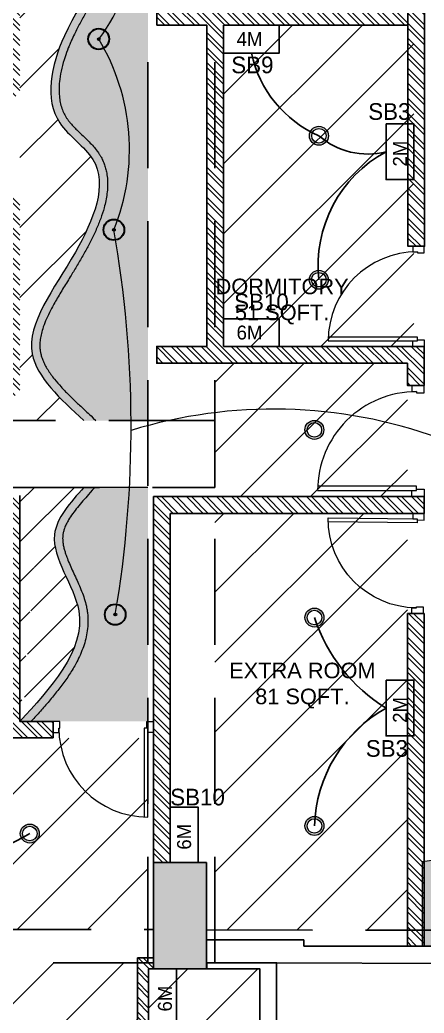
# Model space of a CAD drawing. Header units: millimetres. Extents: x 1464389 to 1998638, y -29162 to 256806.
# Drawn here: x 1712457 to 1716086, y 172646 to 181575 of the extents above; entities that cross this region are included whole.
import ezdxf

# ---------------------------------------------------------------- set-up
doc = ezdxf.new("R2010")
doc.units = ezdxf.units.MM
doc.header["$LTSCALE"] = 15
doc.linetypes.add('HIDDEN', pattern=[9.524999999999999, 6.35, -3.175])
doc.layers.get('0').update_dxf_attribs({"lineweight": 5})
for name, color, linetype in [('0_1.5sqmm wire', 4, 'Continuous'), ('COLUMN', 14, 'Continuous'), ('GFC Walls', 14, 'Continuous'), ('Layer 1', 7, 'Continuous'), ('NEW WALL', 5, 'Continuous'), ('S-beamline-7', 8, 'HIDDEN'), ('S-col-3', 3, 'Continuous'), ('S-rcshd-252', 252, 'Continuous'), ('Text', 250, 'Continuous')]:
    doc.layers.add(name, color=color, linetype=linetype)
for name, color, linetype, lineweight in [('DOOR', 124, 'Continuous', 9), ('Hatch', 252, 'Continuous', 15), ('ledge wall line', 252, 'Continuous', 13), ('signage', 52, 'Continuous', 30), ('SKIRTING', 52, 'Continuous', 30)]:
    doc.layers.add(name, color=color, linetype=linetype, lineweight=lineweight)
doc.styles.add('ARIAL', font='arial.ttf')
pattern_1 = [(45, (522859.6735048438, 140481.6800115105), (-314.3089642374204, 314.3089642374204), [])]

# ---------------------------------------------------------------- blocks, each defined once
blk = doc.blocks.new('C')
at = {"layer": 'S-rcshd-252'}
h = blk.add_hatch(color=1, dxfattribs=at)
h.dxf.hatch_style = 1
h.paths.add_polyline_path([(2188410.77465941, 910773.8732264581), (2187960.77465941, 910773.8732264581), (2187960.77465941, 909873.8732264525), (2188260.77465941, 909873.8732264525), (2188410.77465941, 909873.8732264525)])
h.paths.add_polyline_path([(2188410.77465941, 899640.5591163588), (2188260.77465941, 899640.5591163588), (2187960.77465941, 899640.5591163588), (2187960.77465941, 898740.5591163534), (2188410.77465941, 898740.5591163534)])
h.paths.add_polyline_path([(2188710.77465941, 896750.1966677766), (2187960.77465941, 896750.1966677766), (2187960.77465941, 896550.2919317962), (2188710.77465941, 896550.2919317962)])
h.paths.add_polyline_path([(2193256.099781482, 899640.6676978144), (2192781.099781482, 899640.6676978144), (2192781.099781482, 898685.6676978144), (2193256.099781482, 898685.6676978144)])
h.paths.add_polyline_path([(2193196.099781482, 896750.2919317962), (2193134.945695141, 896750.2919317962), (2193134.945695141, 896550.2919317962), (2193196.099781482, 896550.2919317962)])
h.paths.add_polyline_path([(2193346.099781482, 896613.8773931669), (2193196.099781482, 896613.8773931669), (2193196.099781482, 896550.2919317962), (2193346.099781482, 896550.2919317962)])
h.paths.add_polyline_path([(2193736.099781482, 896750.2919317962), (2193196.099781482, 896750.2919317962), (2193196.099781482, 896613.8773931669), (2193736.099781482, 896613.8773931669)])
h.paths.add_polyline_path([(2193886.099781482, 896613.8773931669), (2193736.099781482, 896613.8773931669), (2193346.099781482, 896613.8773931669), (2193346.099781482, 896550.2919317962), (2193886.099781482, 896550.2919317962)])
h.paths.add_polyline_path([(2193886.099781482, 896750.2919317962), (2193736.099781482, 896750.2919317962), (2193736.099781482, 896613.8773931669), (2193886.099781482, 896613.8773931669)])
h.paths.add_polyline_path([(2198475.099781482, 899035.6676978144), (2198000.099781482, 899035.6676978144), (2198000.099781482, 898722.3710556085), (2198475.099781482, 898720.258536151)])
h.paths.add_polyline_path([(2198475.099781482, 899650.6676978144), (2198000.099781482, 899650.6676978144), (2198000.099781482, 899035.6676978144), (2198475.099781482, 899035.6676978144)])
h.paths.add_polyline_path([(2203030.099781482, 897189.6676978144), (2202880.099781482, 897189.6676978144), (2202880.099781482, 896750.2919317962), (2203030.099781482, 896750.2919317962)])
h.paths.add_polyline_path([(2203145.099781482, 897189.6676978144), (2203030.099781482, 897189.6676978144), (2203030.099781482, 896750.2919317962), (2203145.099781482, 896750.2919317962)])
h.paths.add_polyline_path([(2203145.099781482, 896750.2919317962), (2203030.099781482, 896750.2919317962), (2203030.099781482, 896550.2919317962), (2203145.099781482, 896550.2919317962)])
h.paths.add_polyline_path([(2203030.099781482, 896750.2919317962), (2202880.099781482, 896750.2919317962), (2202880.099781482, 896550.2919317962), (2203030.099781482, 896550.2919317962)])
h.paths.add_polyline_path([(2203030.099781482, 896550.2919317962), (2202880.099781482, 896550.2919317962), (2202880.099781482, 896519.6676978144), (2203030.099781482, 896519.6676978144)])
h.paths.add_polyline_path([(2203145.099781482, 896550.2919317962), (2203030.099781482, 896550.2919317962), (2203030.099781482, 896519.6676978144), (2203145.099781482, 896519.6676978144)])
h.paths.add_polyline_path([(2208039.099781482, 896750.2919317962), (2207774.099781482, 896750.2919317962), (2207774.099781482, 896550.2919317962), (2208039.099781482, 896550.2919317962)])
h.paths.add_polyline_path([(2208039.099781482, 897189.6676978144), (2207774.099781482, 897189.6676978144), (2207774.099781482, 896750.2919317962), (2208039.099781482, 896750.2919317962)])
h.paths.add_polyline_path([(2208039.099781482, 896550.2919317962), (2207774.099781482, 896550.2919317962), (2207774.099781482, 896519.6676978144), (2208039.099781482, 896519.6676978144)])
h.paths.add_polyline_path([(2208039.099781482, 901490.6676978144), (2207774.099781482, 901490.6676978144), (2207774.099781482, 900690.6676978144), (2208039.099781482, 900690.6676978144)])
h.paths.add_polyline_path([(2208039.099781482, 905637.6676978144), (2207694.099781482, 905637.6676978144), (2207694.099781482, 904837.6676978144), (2208039.099781482, 904837.6676978144)])
h.paths.add_polyline_path([(2208039.099781482, 909711.8430816965), (2207694.099781482, 909711.7006459895), (2207694.099781482, 908911.8430816963), (2208039.099781482, 908911.8430816963)])
h.paths.add_polyline_path([(2203059.926363564, 910773.8732264581), (2202609.926363564, 910773.8732264581), (2202609.926363564, 909873.8732264525), (2203059.926363564, 909873.8732264525)])
h.paths.add_polyline_path([(2198475.099781482, 910773.8732264581), (2198025.099781482, 910773.8732264581), (2198025.099781482, 909873.8732264525), (2198475.099781482, 909873.8732264525)])
h.paths.add_polyline_path([(2193259.926920077, 910773.8732264581), (2192809.926920077, 910773.8732264581), (2192809.926920077, 909873.8732264525), (2193259.926920077, 909873.8732264525)])
at = {"layer": 'S-col-3', "color": 1, "lineweight": -3, "ltscale": 0.15}
blk.add_lwpolyline([(2192781.099781482, 898685.6676978144), (2193256.099781482, 898685.6676978144), (2193256.099781482, 899640.6676978144), (2192781.099781482, 899640.6676978144)], close=True, dxfattribs=at)
blk = doc.blocks.new('3rd floor beam')
at = {"layer": 'S-beamline-7', "ltscale": 10}
blk.add_line((2189240.335829286, 738482.4028856427), (2196843.335829286, 738478.578270428), dxfattribs=at)
at = {"layer": 'S-beamline-7', "color": 9, "ltscale": 10, "true_color": 0xc7c8ca}
for points in [[(2188715.296428083, 738187.2943041811), (2188715.296428083, 751922.7029088279)], [(2189315.296428083, 738187.2943041811), (2189315.296428083, 751922.7029088279)], [(2184469.971306011, 742460.830826013), (2189315.296428083, 742460.830826013), (2189315.296428083, 743060.8308260127), (2184469.971306011, 743060.8308260127)], [(2184395.010707214, 738487.2943041811), (2188765.335829286, 738487.2943041811)], [(2182149.335829286, 738187.194741287), (2188765.335829286, 738187.3730968182)]]:
    blk.add_lwpolyline(points, dxfattribs=at)
blk = doc.blocks.new('outer wall')
at = {"layer": 'GFC Walls'}
for p, q in [((883033.9135039216, -157805.0707213619), (882157.9135039216, -157805.0707213619)), ((882157.9135039216, -158010.0707228084), (882157.9135039216, -157805.0707213619)), ((883033.9135039216, -157805.0707213619), (883033.9135039216, -157860.0707213619)), ((883033.9135039216, -157860.0707213619), (886901.9135039216, -157860.0707213619)), ((882787.9135039216, -158010.0707213619), (891781.9135039216, -158050.0707213619)), ((882787.9135039216, -158053.8610260094), (882787.9135039216, -158010.0707213619)), ((882637.9135039216, -158065.0707213619), (882157.9135039216, -158065.0707213619)), ((882637.9135039216, -159986.8610260094), (882637.9135039216, -158065.0707213619)), ((882787.9135039216, -160136.8610260094), (882787.9135039216, -158053.8610260094))]:
    blk.add_line(p, q, dxfattribs=at)
blk.add_lwpolyline([(881682.9135039217, -157110.0707213619), (882157.9135039216, -157110.0707213619), (882157.9135039216, -158065.0707213619), (881682.9135039217, -158065.0707213619)], close=True, dxfattribs=at)
for points in [[(882157.9135039216, -158010.0877050356), (882787.9135039216, -158010.0707213619), (882787.913503922, -159986.8610260094)], [(882787.9135039216, -160000.4464873801), (882787.8598469496, -158010.0707228084), (882157.9135039216, -158010.0707228084), (882157.9135039216, -158065.0707213619), (882637.9135039216, -158065.0707213619), (882637.9135039216, -160000.4464873801), (882787.9135038126, -160000.4424436482)]]:
    blk.add_lwpolyline(points, dxfattribs=at)
blk = doc.blocks.new('D900')
for points in [[(0, 840), (0, 900), (100, 900), (100, 850), (60, 850), (60, 840)], [(0, 60), (0, 0), (100, 0), (100, 50), (60, 50), (60, 60)]]:
    blk.add_lwpolyline(points, close=True)
blk.add_lwpolyline([(60, 850, -0.4142135623730955), (860, 50), (60, 50), (60, 85), (859.2340082854332, 85)], format="xyb")
blk = doc.blocks.new('DOOR')
at = {"layer": 'DOOR'}
for p, xscale, yscale, zscale, rotation in [((884112.0589888127, -152470.1161606204), -1.000938348249392, 1.000938348249392, 1.000938348249392, 359.9999999999933), ((884112.058960286, -153970.0707216532), 1.001173196474355, 1.001173196474355, 1.001173196474355, 179.4305568197881)]:
    blk.add_blockref('D900', p, dxfattribs=dict(at, xscale=xscale, yscale=yscale, zscale=zscale, rotation=rotation))
at = {"layer": 'DOOR', "xscale": -1.111111111111109, "yscale": 1.111111111111109, "zscale": 1.111111111111109}
blk.add_blockref('D900', (884112.058988817, -153820.070721362), dxfattribs=at)
at = {"layer": 'DOOR', "xscale": -1, "rotation": 90}
blk.add_blockref('D900', (881682.9135039239, -155839.9912413715), dxfattribs=at)
blk = doc.blocks.new('INTRNAL WALLS')
at = {"layer": 'ledge wall line'}
h = blk.add_hatch(dxfattribs=at)
h.set_pattern_fill('ANSI32', color=256, scale=9.999999999999998, angle=90)
h.set_pattern_definition([(135, (0, 0), (-67.35192090801866, -67.35192090801866), []), (135, (2.749411666127752e-15, 44.9013), (-67.35192090801866, -67.35192090801866), [])])
h.paths.add_polyline_path([(881832.9135039239, -153970.070721362), (884112.058988817, -153970.070721362), (884112.058988817, -153820.0707213621), (881682.9135039239, -153820.070721362), (881682.9135039239, -157110.070721362), (881832.9135039239, -157110.070721362)])
h.paths.add_polyline_path([(882311.7406425196, -149582.2955372737), (883964.9646048443, -149582.2955372737), (883964.7940494602, -149432.2955372737), (881861.7406425197, -149432.2955372737), (881861.7406425197, -147926.8651927239), (881711.7406425197, -147926.8651927239), (881711.7406425197, -149582.2955372737), (882161.7406425197, -149582.2955372737), (882161.7406425197, -152470.070721362), (881711.7406425197, -152470.070721362), (881711.7406425197, -152620.070721362), (883962.0589888166, -152620.070721362), (883962.058988817, -152820.070721362), (884112.058988817, -152820.070721362), (884112.0589888165, -152470.1161606204), (882311.7406425196, -152470.070721362)])
h.paths.add_polyline_path([(880482.9135039239, -151120.070721362), (875066.9135039239, -151120.070721362), (875066.9135039235, -151270.070721362), (876949.9135039239, -151270.070721362), (876949.9135039239, -152620.070721362), (877891.1560057607, -152620.0707213622), (877891.1560057607, -152470.070721362), (877099.9135039239, -152470.070721362), (877099.9135039239, -151270.070721362), (878641.4135039239, -151270.070721362), (878641.4135039239, -152620.070721362), (878787.5239321236, -152620.070721362), (878787.5239321236, -151270.070721362), (878932.9135039239, -151270.070721362), (880332.9135039239, -151270.070721362), (880332.9135039239, -152470.070721362), (879537.6710020872, -152470.070721362), (879537.6710020872, -152620.070721362), (880332.9135039239, -152620.070721362), (880332.9135039239, -152910.6949314994), (880482.9135039239, -152910.6949314994)])
h.paths.add_polyline_path([(880482.9135039239, -148960.8610260094), (880482.9135039239, -147926.8651927239), (880332.9135039239, -147926.8651927239), (880332.9135039239, -148960.8610260094), (874916.9135039239, -148960.8610260094), (874916.913503924, -149110.8610260094), (880332.9135039239, -149110.8610260094), (880332.9135039239, -150220.0707213607), (880482.9135039239, -150220.0707213607)])
h.paths.add_polyline_path([(880482.9135039239, -146876.8651927239), (877312.588381852, -146876.8651927239), (877312.588381852, -144170.8683095651), (880332.9135039239, -144645.4848238183), (880332.9135039239, -145976.8651927185), (880482.9135039239, -145976.8651927185), (880482.9135039239, -144517.2152541336), (876790.8888740009, -143937.0472955299), (876790.8888740009, -143774.8918150072), (876640.8888740046, -143774.8918150071), (876640.8888740046, -144065.3168652157), (877162.588381852, -144147.2971792198), (877162.5883818521, -146876.8651927239), (875066.9135039239, -146876.865192724), (875066.9135039239, -147026.8651927239), (880482.9135039239, -147026.8651927239)])
h.paths.add_polyline_path([(884112.0589888169, -145078.1372901986), (881711.7406425197, -144708.3692320545), (881711.7406425197, -145076.8651927183), (881861.7406425197, -145076.8651927183), (881861.7406425197, -144883.2460803066), (883962.058988817, -145206.7992613224), (883962.058988817, -146876.8651927239), (881711.7406425197, -146876.8651927239), (881711.7406425197, -147026.8651927239), (883962.058988817, -147026.8651927239), (883967.2240051657, -151569.3922794285), (884117.2240051656, -151569.3922794285)])
h.paths.add_polyline_path([(886926.9135039216, -144297.6091978628), (886776.9135039239, -144274.5017592987), (886776.9135039239, -148282.2955372737), (884114.6085003917, -148282.2955372737), (884114.7278536529, -148432.2955372738), (886926.9135039216, -148432.2955372737)])
h.paths.add_polyline_path([(889910.9135039216, -149432.2955372737), (889910.9135039216, -144757.493196507), (889760.9135039204, -144734.185737136), (889760.9135039204, -149432.2955372737), (886221.0988056134, -149432.2955372737), (886221.0988056134, -149582.2955372737), (889760.9135039204, -149582.2955372737), (889760.9135039228, -155900.0707213619), (889910.9135039216, -155900.0707213619)])
h.paths.add_polyline_path([(881637.9135039239, -158065.070721362), (881682.9135039239, -158065.070721362), (881682.9135039239, -157965.070721362), (881537.9135039239, -157965.070721362), (881537.9135039239, -159250.4464873802), (881637.9135039239, -159250.4464873802)])
h.paths.add_polyline_path([(882036.7594175837, -160000.4464873802), (881537.9135039239, -160000.4464873802), (881537.9135039239, -160100.4464873802), (882036.7594175837, -160100.4464873802)])
h.paths.add_polyline_path([(884112.058988817, -154870.070721362), (883962.058988817, -154870.070721362), (883962.058988817, -157860.070721362), (884112.058988817, -157860.070721362)])
h.paths.add_polyline_path([(880782.9135039249, -155839.9912413715), (880482.9135039244, -155839.9912413716), (880482.9135039239, -153810.6949315007), (878182.9135039239, -153810.6949315007), (878182.9135039239, -153970.070721362), (880332.9135039239, -153970.070721362), (880332.9135039235, -155839.9912413716), (878332.9135039235, -155839.9912413722), (878332.9135039239, -154720.070721362), (878182.9135039239, -154720.070721362), (878182.9135039239, -155839.9912413722), (877312.588381852, -155839.9912413722), (877162.588381852, -155839.9912413722), (877162.588381852, -157110.1793028177), (877312.588381852, -157110.1793028177), (877312.588381852, -155989.9912413722), (880783.0274184924, -155987.3076740745)])
h.paths.add_polyline_path([(876412.588381852, -155839.9912413722), (875066.9135039239, -155839.9912413722), (875066.9135039239, -155989.9912413722), (876412.588381852, -155989.9912413722)])
h.paths.add_polyline_path([(876862.588381852, -157859.9912413722), (875066.9135039239, -157859.9912413722), (875066.9135039239, -158009.9912413722), (876862.588381852, -158009.9912413722)])
h.paths.add_polyline_path([(876791.196334925, -142736.2061192832), (876640.8888740046, -142713.9351707563), (876640.8888740046, -142875.8918150072), (876791.196334925, -142875.8918150072)])
h.paths.add_polyline_path([(884112.058988817, -143864.1639484103), (883962.058988817, -143840.8745741483), (883962.058988817, -144155.211787349), (884112.058988817, -144155.211787349)])
at = {"layer": 'NEW WALL'}
for p, q in [((881711.7406425197, -149582.2955372737), (881711.7406425197, -147926.8651927239)), ((882161.7406425197, -149582.2955372737), (881711.7406425197, -149582.2955372737)), ((882161.7406425197, -149582.2955372737), (882161.7406425197, -152470.070721362)), ((882311.7406425197, -149582.2955372737), (883962.0589888169, -149582.2955372737)), ((882311.7406425196, -152470.070721362), (882311.7406425196, -149582.2955372737)), ((880482.9135039239, -153810.6949315007), (880482.9135039244, -155839.9912413716)), ((881682.9135039239, -153820.070721362), (881682.9135039239, -157110.070721362)), ((881682.9135039239, -153820.070721362), (884112.0589888172, -153820.0707213621)), ((884112.058988817, -153820.070721362), (884112.058988817, -153970.070721362)), ((881832.9135039239, -153970.070721362), (881832.9135039239, -157110.070721362)), ((881832.9135039239, -153970.070721362), (884112.058988817, -153970.070721362)), ((883962.058988817, -154870.070721362), (883962.058988817, -157860.070721362)), ((883962.058988817, -154870.070721362), (884112.058988817, -154870.070721362)), ((884112.058988817, -154870.070721362), (884112.058988817, -157860.070721362)), ((880482.9135039244, -155839.9912413716), (880782.9135039249, -155839.9912413715)), ((880782.9135039249, -155839.9912413715), (880783.0274184924, -155987.3076740744)), ((880782.9135039249, -155987.3077621605), (877312.588381852, -155989.9912413722)), ((881682.9135039239, -157110.070721362), (881832.9135039239, -157110.070721362)), ((883962.058988817, -157860.070721362), (884112.058988817, -157860.070721362)), ((881537.9135039239, -159250.4464873802), (881537.9135039239, -157965.070721362)), ((881537.9135039239, -157965.070721362), (881682.9135039239, -157965.070721362)), ((881682.9135039239, -158065.070721362), (881682.9135039239, -157965.070721362)), ((881637.9135039239, -159250.4464873802), (881637.9135039239, -158065.070721362)), ((881637.9135039239, -158065.070721362), (881682.9135039239, -158065.070721362))]:
    blk.add_line(p, q, dxfattribs=at)
for points in [[(884112.0589888169, -145078.1372901987), (884117.2240051656, -151569.3922794285), (883967.2240051657, -151569.3922794285), (883962.058988817, -147026.8651927239)], [(882311.7406425196, -152470.070721362), (884112.0589888165, -152470.1161606204), (884112.058988817, -152820.070721362), (883962.058988817, -152820.070721362), (883962.0589888166, -152620.070721362), (881711.7406425197, -152620.070721362), (881711.7406425197, -152470.070721362), (882161.7406425198, -152470.070721362)]]:
    blk.add_lwpolyline(points, dxfattribs=at)
blk = doc.blocks.new('Hanging light')
h = blk.add_hatch(color=30)
h.dxf.hatch_style = 1
h.set_gradient(color1=(242, 103, 34), color2=(255, 255, 0), name='CYLINDER')
h.paths.add_polyline_path([(163326.3859334915, 34665.31563144315, 1), (163155.9474692392, 34665.31563144315, 1)])
h.paths.add_polyline_path([(163175.9474692392, 34665.31563144315, -1), (163306.3859334915, 34665.31563144315, -1)], flags=16)
at = {"color": 3}
for radius in [85.21923212613211, 65.21923212613211]:
    blk.add_circle((163241.1667013654, 34665.31563144315), radius, dxfattribs=at)

msp = doc.modelspace()

# ---------------------------------------------------------------- hatches: boundary and pattern name
at = {"true_color": 0x636466}
h = msp.add_hatch(dxfattribs=at)
h.set_pattern_fill('ANSI31', color=251, scale=140)
h.set_pattern_definition(pattern_1)
edge = h.paths.add_edge_path()
edge.add_spline(control_points=[(1713032.005438524, 177972.0690550865), (1712818.338109659, 178167.1885792874), (1712330.160579852, 178617.5375160848), (1712968.674291069, 179403.8867623431), (1713316.040968006, 180261.6907313302), (1712639.043810787, 180690.7654810816), (1712818.419042958, 181576.3579947354), (1713549.011452549, 182377.1291598697), (1712657.852539021, 183293.1602637954), (1713144.380540303, 184201.3461353958), (1712831.613514021, 184669.5980435239), (1712723.240197846, 184831.84664336)], knot_values=[0, 0, 0, 0, 760.3325349587785, 1753.357311281617, 2600.224584972129, 3043.22907824036, 3826.063724884799, 4905.415758336356, 5831.445390106773, 6885.813316782351, 7444.858644658028, 7444.858644658028, 7444.858644658028, 7444.858644658028], degree=3, periodic=0)
edge.add_line((1712723.240197846, 184831.84664336), (1712456.512700069, 184831.84664336))
edge.add_line((1712456.512700069, 184831.84664336), (1712456.512700069, 177972.0690550865))
edge.add_line((1712456.512700069, 177972.0690550865), (1713032.005438524, 177972.0690550865))
h = msp.add_hatch(dxfattribs=at)
h.set_pattern_fill('ANSI31', color=251, scale=140)
h.set_pattern_definition(pattern_1)
h.paths.add_polyline_path([(1715994.697864593, 181526.4162988047), (1714285.339838664, 181526.4162988047), (1714285.339838664, 178638.6411147164), (1715994.697864593, 178638.6411147164)])
h = msp.add_hatch(dxfattribs=at)
h.set_pattern_fill('ANSI31', color=251, scale=140)
h.set_pattern_definition(pattern_1)
h.paths.add_polyline_path([(1715935.658184961, 178488.6411147164), (1714206.473298863, 178488.6411147164), (1714206.473298863, 177288.6411147164), (1715935.658184961, 177288.6411147164)])
h = msp.add_hatch(dxfattribs=at)
h.set_pattern_fill('ANSI31', color=251, scale=140)
h.set_pattern_definition(pattern_1)
h.paths.add_polyline_path([(1715935.658184961, 177138.6411147164), (1714206.473298863, 177138.6411147164), (1714206.473298863, 173392.7335568747), (1715935.658184961, 173392.7335568747)])
h = msp.add_hatch(dxfattribs=at)
h.set_pattern_fill('ANSI31', color=251, scale=140)
h.set_pattern_definition(pattern_1)
h.paths.add_polyline_path([(1713606.473298863, 175118.778559076), (1709361.148176791, 175118.778559076), (1709361.148176791, 173398.5325332549), (1713606.473298863, 173398.5325332549)])
h = msp.add_hatch(dxfattribs=at)
h.set_pattern_fill('ANSI31', color=251, scale=140)
h.set_pattern_definition(pattern_1)
h.paths.add_polyline_path([(1714071.512700066, 170811.850810069), (1714071.512700066, 170866.850810069), (1714071.512700066, 170908.2653486984), (1709586.187577994, 170908.2653486984), (1709586.187577994, 170908.1700846785), (1708836.187577994, 170908.1700846785), (1707040.512700066, 170908.2653486984), (1707040.512700066, 170322.850810069), (1707690.512700066, 170322.850810069), (1707690.512700066, 169822.850810069), (1714071.512700066, 169822.850810069), (1714071.512700066, 169907.850810069)])
h.paths.add_polyline_path([(1713511.512700068, 173098.6074169513), (1709361.226979197, 173098.4955326686), (1709361.226979197, 171148.6411147116), (1709361.226979197, 171108.2653486984), (1713511.512700068, 171108.2653486984), (1713511.512700068, 171158.2653486982)])
h.paths.add_polyline_path([(1708986.187577994, 173098.4854222769), (1707040.512700066, 173098.4329703609), (1707040.512700066, 171108.2653486984), (1708986.187577994, 171108.2653486984)])
h = msp.add_hatch(dxfattribs=at)
h.set_pattern_fill('ANSI31', color=251, scale=140)
h.set_pattern_definition(pattern_1)
h.paths.add_polyline_path([(1714611.512700066, 173043.6411147165), (1713611.512700068, 173043.6411147165), (1713611.512700068, 171108.2653486985), (1714611.512700066, 171108.2653486985)])
at = {"layer": 'Hatch'}
h = msp.add_hatch(color=256, dxfattribs=at)
h.dxf.hatch_style = 1
edge = h.paths.add_edge_path()
edge.add_line((1713606.473298863, 184831.84664336), (1712723.240197846, 184831.84664336))
edge.add_spline(control_points=[(1712723.240197846, 184831.84664336), (1712831.613514021, 184669.5980435239), (1713144.380540303, 184201.3461353958), (1712657.852539021, 183293.1602637954), (1713549.011452549, 182377.1291598697), (1712818.419042958, 181576.3579947354), (1712639.043810787, 180690.7654810816), (1713316.040968006, 180261.6907313302), (1712968.674291069, 179403.8867623431), (1712330.160579852, 178617.5375160848), (1712818.338109659, 178167.1885792874), (1713032.005438524, 177972.0690550865)], knot_values=[0, 0, 0, 0, 559.0453278756777, 1613.413254551256, 2539.442886321673, 3618.79491977323, 4401.629566417669, 4844.634059685899, 5691.501333376412, 6684.52610969925, 7444.858644658028, 7444.858644658028, 7444.858644658028, 7444.858644658028], degree=3, periodic=0)
edge.add_line((1713032.005438524, 177972.0690550865), (1713606.473298863, 177972.0690550865))
edge.add_line((1713606.473298863, 177972.0690550865), (1713606.473298863, 184831.84664336))
h = msp.add_hatch(color=256, dxfattribs=at)
h.dxf.hatch_style = 1
edge = h.paths.add_edge_path()
edge.add_line((1713606.473298863, 177372.0690550868), (1713031.492999466, 177372.0690550868))
edge.add_spline(control_points=[(1713031.492999466, 177372.0690550868), (1712907.392094038, 177234.5111818867), (1712604.877813497, 176899.1935554707), (1713258.895573813, 176119.6130218616), (1712717.982188074, 175557.1098198645), (1712456.512700069, 175268.7205947069)], knot_values=[0, 0, 0, 0, 499.9405056192504, 1218.678798919545, 2344.441595476731, 2344.441595476731, 2344.441595476731, 2344.441595476744], degree=3, periodic=0)
edge.add_line((1712456.512700069, 175268.7205947069), (1713606.473298863, 175268.7205947069))
edge.add_line((1713606.473298863, 175268.7205947069), (1713606.473298863, 177372.0690550868))
h = msp.add_hatch(dxfattribs=at)
h.set_pattern_fill('ANSI31', color=256, scale=80)
h.set_pattern_definition([(45, (583344.3613095311, 351703.0780335469), (-179.6051224213831, 179.6051224213831), [])])
edge = h.paths.add_edge_path()
edge.add_spline(control_points=[(1712456.512700069, 175268.7205947069), (1712717.982188074, 175557.1098198645), (1713258.895573813, 176119.6130218616), (1712604.877813497, 176899.1935554707), (1712907.392094038, 177234.5111818867), (1713031.492999466, 177372.0690550868)], knot_values=[0, 1.2732925824821e-11, 1.2732925824821e-11, 1.2732925824821e-11, 1125.762796557199, 1844.501089857494, 2344.441595476744, 2344.441595476744, 2344.441595476744, 2344.441595476744], degree=3, periodic=0)
edge.add_line((1713031.492999466, 177372.0690550868), (1712456.512700069, 177372.0690550868))
edge.add_line((1712456.512700069, 177372.0690550868), (1712456.512700069, 175268.7205947069))
at = {"layer": 'Hatch', "true_color": 0xfecc66}
h = msp.add_hatch(color=31, dxfattribs=at)
h.dxf.hatch_style = 1
edge = h.paths.add_edge_path()
edge.add_spline(control_points=[(1718871.512700066, 174009.3005568093), (1718552.20660952, 173903.6592737173), (1718162.119939919, 173590.3283476539), (1717630.209440755, 174047.7281280044), (1717236.365393595, 173709.6808550929), (1716710.696389578, 173647.4458872203), (1716518.314808551, 173960.488939455), (1716393.680379354, 174009.3005568094)], knot_values=[323.9823775961995, 323.9823775963955, 323.9823775963955, 323.9823775963955, 1222.839253090212, 1594.029451190695, 2067.388769377805, 2560.170630841844, 2987.560875845937, 2987.560875845937, 2987.560875845937, 2987.560875845938], degree=3, periodic=0)
edge.add_line((1716393.680379354, 174009.3005568094), (1716069.698001758, 174009.3005568094))
edge.add_line((1716069.698001758, 174009.3005568094), (1716069.698001758, 173248.6411147164))
edge.add_line((1716069.698001758, 173248.6411147164), (1718871.512700066, 173248.6411147164))
edge.add_line((1718871.512700066, 173248.6411147164), (1718871.512700066, 174009.3005568093))
h.paths.add_polyline_path([(1719346.512700066, 174009.3005568094), (1718871.512700066, 174009.3005568094), (1718871.512700066, 173248.6411147164), (1719346.512700066, 173248.6411147164)])
edge = h.paths.add_edge_path()
edge.add_spline(control_points=[(1719534.512700066, 173790.634107147), (1719475.64531547, 173879.5380043575), (1719420.777930875, 173962.4009403247), (1719346.512700066, 174009.3005568094)], knot_values=[0, 0, 0, 0, 281.1860564207088, 281.1860564207088, 281.1860564207088, 281.1860564207088], degree=3, periodic=0)
edge.add_line((1719346.512700066, 174009.3005568094), (1719346.512700066, 173248.6411147164))
edge.add_line((1719346.512700066, 173248.6411147164), (1719534.512700066, 173248.6411147162))
edge.add_line((1719534.512700066, 173248.6411147162), (1719534.512700066, 173790.634107147))
edge = h.paths.add_edge_path()
edge.add_spline(control_points=[(1719346.512700066, 174009.3005568094), (1719221.058454279, 174088.5268104645), (1719040.249678271, 174065.1265852203), (1718871.512700066, 174009.3005568093)], knot_values=[2987.560875845741, 2987.560875845827, 2987.560875845827, 2987.560875845827, 3462.560875845741, 3462.560875845937, 3462.560875845937, 3462.560875845937], degree=3, periodic=0)
edge.add_line((1718871.512700066, 174009.3005568094), (1719346.512700066, 174009.3005568094))
h = msp.add_hatch(color=31, dxfattribs=at)
h.dxf.hatch_style = 1
edge = h.paths.add_edge_path()
edge.add_spline(control_points=[(1716393.680379354, 174009.3005568094), (1716299.201482904, 174046.3021122488), (1716184.449742331, 174027.8013345291), (1716069.698001758, 174009.3005568094)], knot_values=[0, 0, 0, 0, 323.9823775961995, 323.9823775961995, 323.9823775961995, 323.9823775961995], degree=3, periodic=0)
edge.add_line((1716069.698001758, 174009.3005568094), (1716393.680379354, 174009.3005568094))

# ---------------------------------------------------------------- linework, layer by layer
at = {"color": 51, "ltscale": 0.25, "true_color": 0xf8f6b0}
for p in [(1716069.698001758, 174009.3005568094), (1719534.512700066, 173248.6411147162)]:
    msp.add_line(p, (1716069.698001758, 173248.6411147164), dxfattribs=at)
at = {"ltscale": 0.25}
msp.add_lwpolyline([(1713606.473298863, 177372.0690550868), (1712456.512700069, 177372.0690550868)], dxfattribs=at)
at = {"color": 30, "ltscale": 0.25}
for centre, radius, start, end in [((1712065.984585451, 182259.4300477574), 1393.835930683435, 322.0343627483741, 37.96563725162594), ((1711507.766117724, 180406.9790489079), 1932.493817799957, 338.1265513756346, 31.00084460834622), ((1703280.510005342, 177921.0899369469), 10174.47756661016, 350.4239650592527, 9.997126852627307)]:
    msp.add_arc(centre, radius, start, end, dxfattribs=at)
at = {"color": 2, "ltscale": 0.25}
msp.add_arc((1714734.835702374, 173716.7030433442), 4359.135760910762, 70.10453642182232, 107.0746315128578, dxfattribs=at)
msp.add_open_spline([(1713115.437106703, 187581.0060660519), (1713699.186618916, 186657.675797451), (1715890.749295204, 184739.4439160709), (1715591.575606986, 182059.9946348626), (1718045.596460714, 181992.370411418), (1717352.175215263, 178632.4519547005), (1717313.590733623, 175768.5583110178), (1720257.184321841, 175315.2639030605), (1722282.49282267, 174917.3371058586), (1722829.512699867, 173983.6411147163)], degree=3, knots=[0, 0, 0, 0, 3451.795683685341, 6447.874637223171, 8060.009679580408, 11497.02557795478, 13671.24010222914, 15927.82615331922, 19210.55728984705, 19210.55728984705, 19210.55728984705, 19210.55728984705], dxfattribs=at)
at = {"ltscale": 0.25}
for points, knots in [([(1712723.240197846, 184831.84664336), (1712831.613514021, 184669.5980435239), (1713144.380540303, 184201.3461353958), (1712657.852539021, 183293.1602637954), (1713549.011452549, 182377.1291598697), (1712818.419042958, 181576.3579947354), (1712639.043810787, 180690.7654810816), (1713316.040968006, 180261.6907313302), (1712968.674291069, 179403.8867623431), (1712330.160579852, 178617.5375160848), (1712818.338109659, 178167.1885792874), (1713032.005438524, 177972.0690550865)], [0, 0, 0, 0, 559.0453278756777, 1613.413254551256, 2539.442886321673, 3618.79491977323, 4401.629566417669, 4844.634059685899, 5691.501333376412, 6684.52610969925, 7444.858644658028, 7444.858644658028, 7444.858644658028, 7444.858644658028]), ([(1713031.492999466, 177372.0690550868), (1712907.392094038, 177234.5111818867), (1712604.877813497, 176899.1935554707), (1713258.895573813, 176119.6130218616), (1712717.982188074, 175557.1098198645), (1712456.512700069, 175268.7205947069)], [0, 0, 0, 0, 499.9405056192504, 1218.678798919545, 2344.441595476731, 2344.441595476731, 2344.441595476731, 2344.441595476744])]:
    msp.add_open_spline(points, degree=3, knots=knots, dxfattribs=at)
at = {"color": 32, "true_color": 0xcd6928}
for points, knots in [([(1712813.380725248, 184831.84664336), (1712824.135728966, 184815.6546472713), (1712834.876397574, 184799.3781846167), (1712865.358287192, 184752.5229711018), (1712884.884894642, 184721.6994149571), (1712922.368004726, 184659.1175425767), (1712940.325787281, 184627.3585818914), (1712973.654658291, 184562.6125255177), (1712989.027416066, 184529.6231855452), (1713012.471159868, 184471.1028001639), (1713021.395264577, 184445.9240760113), (1713032.369521791, 184409.3078665104), (1713035.432802697, 184398.2428518301), (1713040.914811032, 184376.5295013468), (1713043.358966115, 184365.8898947766), (1713046.654036165, 184349.8682019402), (1713047.686726571, 184344.539306261), (1713049.625455892, 184333.8817831292), (1713050.532610692, 184328.5504715384), (1713053.073706534, 184312.5511611365), (1713054.52726838, 184301.8778574144), (1713058.217192316, 184269.8522419173), (1713059.782960619, 184248.4951457962), (1713061.397253496, 184205.8257659113), (1713061.446023529, 184184.5131183758), (1713060.289940567, 184141.9653615254), (1713059.085147804, 184120.7299240682), (1713054.718543686, 184066.5055586279), (1713050.84060663, 184033.5850334593), (1713041.540536492, 183968.0275568754), (1713036.117753072, 183935.3896255631), (1713024.560590242, 183870.4571390522), (1713018.425804034, 183838.1622774909), (1713006.237144545, 183774.0066318708), (1713000.183226067, 183742.1458871963), (1712988.915766878, 183678.9830882583), (1712983.702515826, 183647.6813907655), (1712974.838961199, 183585.7894293026), (1712971.189131756, 183555.2000734217), (1712966.125830784, 183494.8958229922), (1712964.712524044, 183465.1827329021), (1712964.732547111, 183411.8717234884), (1712965.710361202, 183388.1133901116), (1712969.921701788, 183341.3093687009), (1712973.154022879, 183318.2644072214), (1712978.721289219, 183290.285444832), (1712979.842816857, 183285.0161664804), (1712982.231546403, 183274.4584880692), (1712983.498250379, 183269.1725208437), (1712987.508863885, 183253.2928302896), (1712990.463363671, 183242.6772237542), (1713000.719178399, 183208.7413847379), (1713009.016431529, 183185.3110619911), (1713027.695857232, 183138.2136581204), (1713038.077429879, 183114.5477960498), (1713060.438889834, 183067.0312223239), (1713072.418167479, 183043.1810344368), (1713097.453664224, 182995.3292865764), (1713110.509485898, 182971.3279214023), (1713137.157624272, 182923.1794251979), (1713150.749779281, 182899.0323964297), (1713177.91948711, 182850.5666362068), (1713191.497121394, 182826.2480127747), (1713218.077314581, 182777.3786984909), (1713231.080263678, 182752.8280917816), (1713255.934492276, 182703.3968730752), (1713267.786595428, 182678.5160922373), (1713289.728711063, 182628.2890996991), (1713299.82000535, 182602.9418638431), (1713315.922622439, 182556.3722946337), (1713322.342996935, 182535.2535524953), (1713333.145752321, 182492.5305552968), (1713337.527888703, 182470.9245988982), (1713341.801512863, 182441.070622759), (1713342.777303824, 182433.0300616018), (1713344.369484475, 182416.9927817333), (1713344.989314428, 182408.9853739817), (1713346.337515431, 182385.0057556372), (1713346.554278151, 182369.0766519613), (1713345.557237235, 182330.8733996642), (1713343.720995552, 182308.6756156982), (1713337.853826615, 182264.6329262037), (1713333.823771154, 182242.7875039839), (1713323.879001827, 182199.4379017712), (1713317.964622081, 182177.9329872215), (1713304.539263646, 182135.2130529384), (1713297.028252003, 182113.9974397046), (1713280.672004556, 182071.7860844796), (1713271.826587575, 182050.7899802658), (1713248.288153541, 181998.3526534005), (1713232.90246046, 181967.0026726296), (1713200.412709779, 181904.3966072528), (1713183.307653862, 181873.1402815535), (1713148.095055422, 181810.5244586355), (1713129.987028117, 181779.1651012136), (1713093.464701953, 181716.1851445799), (1713075.050264846, 181684.5647589428), (1713038.600378698, 181620.9374757948), (1713020.565013644, 181588.9308082465), (1712985.5479627, 181524.431753688), (1712968.566506322, 181491.9396718445), (1712943.190255431, 181440.3605340844), (1712934.220778011, 181421.4636775439), (1712919.560358376, 181389.1817517359), (1712913.688979918, 181375.8341201017), (1712902.301696302, 181349.0372413954), (1712896.786763943, 181335.5902499924), (1712880.834240012, 181295.1612359796), (1712870.989332788, 181268.0908760316), (1712850.908042434, 181207.1628944957), (1712841.208593642, 181173.3275402676), (1712825.291982543, 181106.4194577949), (1712819.07595806, 181073.3475804723), (1712811.365193761, 181014.4864729263), (1712809.218286164, 180988.4650728568), (1712807.778590923, 180937.7102692869), (1712808.485566355, 180912.9785860157), (1712812.497924209, 180869.5415741189), (1712815.294561378, 180850.5708630016), (1712822.952047497, 180813.7688039663), (1712827.811648215, 180795.9378113797), (1712839.682880264, 180761.4441929094), (1712846.69303521, 180744.7808605168), (1712857.31429187, 180723.8278296643), (1712859.880247611, 180719.0240405411), (1712864.684628863, 180710.4828388496), (1712866.88372192, 180706.7270174976), (1712871.501035345, 180699.1490325572), (1712873.924215686, 180695.3291019068), (1712877.476602227, 180689.9491409371), (1712878.543237301, 180688.3604491829), (1712880.7148815, 180685.1777591803), (1712881.818518308, 180683.5857919708), (1712885.181985828, 180678.8079452867), (1712887.494396397, 180675.6201163931), (1712894.633971123, 180666.0484537581), (1712899.663770773, 180659.6564804055), (1712914.253416634, 180641.9443131443), (1712924.333383256, 180630.6008368185), (1712945.688395639, 180607.8163502417), (1712956.962291633, 180596.3757117759), (1712980.330857839, 180573.3253045253), (1712992.424962373, 180561.7155633502), (1713017.049243644, 180538.2051746068), (1713029.579321608, 180526.3045781607), (1713054.690016772, 180502.0404517117), (1713067.271003342, 180489.6770621466), (1713092.093280718, 180464.2622132235), (1713104.335595117, 180451.2107538303), (1713128.065573113, 180424.1381214492), (1713139.555115718, 180410.1160428298), (1713154.084490026, 180390.5074943029), (1713157.67250928, 180385.4964119305), (1713164.067690493, 180376.2119834027), (1713166.900978643, 180371.9643303779), (1713171.381321425, 180365.0047493145), (1713173.066620142, 180362.328531918), (1713176.677048174, 180356.4593755479), (1713178.586557339, 180353.2672921054), (1713182.315584924, 180346.8550224616), (1713184.136492252, 180343.6326142319), (1713189.46880893, 180333.918771498), (1713192.849769115, 180327.3807132645), (1713202.475747738, 180307.5980427775), (1713208.2031768, 180294.1851075225), (1713218.320849894, 180267.0056156886), (1713222.711244225, 180253.2393306459), (1713230.217670862, 180225.4402690464), (1713233.333933054, 180211.4076218809), (1713239.452856065, 180177.0654665983), (1713241.829418959, 180156.655626149), (1713244.379460263, 180115.5922125626), (1713244.553763977, 180094.9379912519), (1713242.944468927, 180053.4785161557), (1713241.161156226, 180032.6725456367), (1713235.861467293, 179990.9660156013), (1713232.345057445, 179970.0649314926), (1713223.780782879, 179928.2077213656), (1713218.732764721, 179907.2512900115), (1713204.146562733, 179853.8124009098), (1713193.665669456, 179821.3150355124), (1713170.080305887, 179756.4138582759), (1713156.974815343, 179724.0098264996), (1713128.70289013, 179659.4674980151), (1713113.535871122, 179627.3293348092), (1713081.681431079, 179563.5212897736), (1713064.99369696, 179531.8515893907), (1713038.907736532, 179484.2990030698), (1713029.871223219, 179468.1619134898), (1713002.473608632, 179420.0819265935), (1712983.845423221, 179388.5088965079), (1712946.430120583, 179326.2960772091), (1712927.642043721, 179295.6546163052), (1712885.652654004, 179227.4712371516), (1712862.56741741, 179190.1941916599), (1712818.131782325, 179117.0881748407), (1712796.781907548, 179081.2585843652), (1712756.909724626, 179011.1219142364), (1712738.389031839, 178976.8142817246), (1712709.172505522, 178917.8487236666), (1712697.663687108, 178892.8389489065), (1712677.317035062, 178843.9050952777), (1712668.480480263, 178819.9822815523), (1712655.324011176, 178778.105886717), (1712650.449457666, 178759.9325450618), (1712642.736123488, 178724.3836047347), (1712639.896892381, 178707.0095470008), (1712636.337591985, 178673.0352574986), (1712635.61577096, 178656.4362997898), (1712636.29348399, 178626.8981628243), (1712637.323823389, 178613.8495085701), (1712639.628700174, 178597.2384367062), (1712640.206208374, 178593.5417688238), (1712641.345476593, 178586.9956189023), (1712641.881589088, 178584.1432868769), (1712643.036529631, 178578.4218841763), (1712643.654675451, 178575.5561636562), (1712645.630881761, 178566.9425019639), (1712647.110722242, 178561.1779728432), (1712652.567242308, 178541.9334685267), (1712657.256477022, 178528.3421465229), (1712668.350791496, 178500.8694784119), (1712674.756143615, 178486.9891904905), (1712689.216262354, 178458.9680708267), (1712697.270838895, 178444.8279858456), (1712714.927197712, 178416.3336971233), (1712724.528661692, 178401.9798849925), (1712745.14958205, 178373.1044993107), (1712756.168756361, 178358.5830756959), (1712785.985652352, 178321.2672768753), (1712805.691730897, 178298.3821325267), (1712847.593248734, 178252.3996350596), (1712869.787774483, 178229.3019144995), (1712916.044486153, 178182.9402071288), (1712940.106283293, 178159.6758405908), (1712989.474459573, 178112.9867543834), (1713014.780691108, 178089.5617911552), (1713054.383486607, 178053.2090318848), (1713068.459918662, 178040.3458471402), (1713137.297455053, 177972.0690550865)], [47.65132882402993, 47.65132882402993, 47.65132882402993, 47.65132882402993, 102.9792307838448, 102.9792307838448, 205.9584615676896, 205.9584615676896, 308.9376923515343, 308.9376923515343, 411.9169231353791, 411.9169231353791, 487.4756567122948, 487.4756567122948, 519.8443665185885, 519.8443665185885, 550.5089277027275, 550.5089277027275, 565.6895207701745, 565.6895207701745, 580.8701138376214, 580.8701138376214, 611.2312999725153, 611.2312999725153, 671.9536722423031, 671.9536722423031, 732.6760445120909, 732.6760445120909, 793.3984167818787, 793.3984167818787, 888.0816336340134, 888.0816336340134, 982.7648504861481, 982.7648504861481, 1077.448067338283, 1077.448067338283, 1172.131284190417, 1172.131284190417, 1266.814501042552, 1266.814501042552, 1361.497717894687, 1361.497717894687, 1456.180934746821, 1456.180934746821, 1534.309834542542, 1534.309834542542, 1612.438734338264, 1612.438734338264, 1630.559292814215, 1630.559292814215, 1648.679851290167, 1648.679851290167, 1684.920968242071, 1684.920968242071, 1764.2210007024, 1764.2210007024, 1843.521033162728, 1843.521033162728, 1922.821065623057, 1922.821065623057, 2002.121098083386, 2002.121098083386, 2081.421130543715, 2081.421130543715, 2160.721163004044, 2160.721163004044, 2240.021195464373, 2240.021195464373, 2319.321227924702, 2319.321227924702, 2398.621260385031, 2398.621260385031, 2463.246774068696, 2463.246774068696, 2527.872287752361, 2527.872287752361, 2551.517784431718, 2551.517784431718, 2575.163281111075, 2575.163281111075, 2622.454274469788, 2622.454274469788, 2689.125447387055, 2689.125447387055, 2755.796620304322, 2755.796620304322, 2822.467793221588, 2822.467793221588, 2889.138966138855, 2889.138966138855, 2955.810139056121, 2955.810139056121, 3056.228477752254, 3056.228477752254, 3156.646816448386, 3156.646816448386, 3257.065155144518, 3257.065155144518, 3357.48349384065, 3357.48349384065, 3457.901832536782, 3457.901832536782, 3558.320171232915, 3558.320171232915, 3615.931790213302, 3615.931790213302, 3656.220486071714, 3656.220486071714, 3696.509181930126, 3696.509181930126, 3777.086573646949, 3777.086573646949, 3878.130813576744, 3878.130813576744, 3979.175053506538, 3979.175053506538, 4061.895757616889, 4061.895757616889, 4144.61646172724, 4144.61646172724, 4211.953231462834, 4211.953231462834, 4279.290001198428, 4279.290001198428, 4346.626770934023, 4346.626770934023, 4366.935075656558, 4366.935075656558, 4383.11828060804, 4383.11828060804, 4399.864281435364, 4399.864281435364, 4406.911004647487, 4406.911004647487, 4413.95772785961, 4413.95772785961, 4428.051174283854, 4428.051174283854, 4456.238067132344, 4456.238067132344, 4506.015473696089, 4506.015473696089, 4555.792880259835, 4555.792880259835, 4605.570286823581, 4605.570286823581, 4655.347693387327, 4655.347693387327, 4705.125099951073, 4705.125099951073, 4754.902506514819, 4754.902506514819, 4804.679913078565, 4804.679913078565, 4821.432183673209, 4821.432183673209, 4835.230907597207, 4835.230907597207, 4843.738251862229, 4843.738251862229, 4853.731696748458, 4853.731696748458, 4863.725141634686, 4863.725141634686, 4883.712031407143, 4883.712031407143, 4923.685810952055, 4923.685810952055, 4963.659590496968, 4963.659590496968, 5003.633370041881, 5003.633370041881, 5060.81436712024, 5060.81436712024, 5117.995364198599, 5117.995364198599, 5175.176361276957, 5175.176361276957, 5232.357358355316, 5232.357358355316, 5289.538355433675, 5289.538355433675, 5378.099453725185, 5378.099453725185, 5466.660552016694, 5466.660552016694, 5555.221650308204, 5555.221650308204, 5643.782748599713, 5643.782748599713, 5689.67406792297, 5689.67406792297, 5781.456706569483, 5781.456706569483, 5873.239345215996, 5873.239345215996, 5988.770683981915, 5988.770683981915, 6104.302022747834, 6104.302022747834, 6219.833361513753, 6219.833361513753, 6307.863533071094, 6307.863533071094, 6395.893704628435, 6395.893704628435, 6465.931737968966, 6465.931737968966, 6535.969771309496, 6535.969771309496, 6606.007804650026, 6606.007804650026, 6663.065506360122, 6663.065506360122, 6679.465753902201, 6679.465753902201, 6692.18656888598, 6692.18656888598, 6704.907383869759, 6704.907383869759, 6730.349013837317, 6730.349013837317, 6789.478327743993, 6789.478327743993, 6848.607641650668, 6848.607641650668, 6907.736955557344, 6907.736955557344, 6966.86626946402, 6966.86626946402, 7025.995583370695, 7025.995583370695, 7118.138737862319, 7118.138737862319, 7210.281892353943, 7210.281892353943, 7302.425046845568, 7302.425046845568, 7394.568201337192, 7394.568201337192, 7444.858644658028, 7444.858644658028, 7444.858644658028, 7444.858644658028]), ([(1713128.648050511, 177372.0690550868), (1713065.388069246, 177297.6750927391), (1713043.841515646, 177273.78784687), (1713006.214104754, 177230.8158434184), (1712989.856045296, 177211.6544170084), (1712958.892938834, 177173.6672135297), (1712944.289044469, 177154.8411179521), (1712917.45144923, 177117.6147137492), (1712905.220121049, 177099.2149619829), (1712886.572702359, 177067.8766167925), (1712879.477204526, 177054.8033235856), (1712866.996955971, 177029.0382996012), (1712861.612638313, 177016.3482596487), (1712853.446257368, 176993.6144313327), (1712850.370315485, 176983.5029112386), (1712845.451069429, 176963.535826144), (1712843.606734975, 176953.6809709238), (1712842.081925559, 176941.5063264363), (1712841.819429942, 176939.1168118645), (1712841.364967289, 176934.304988616), (1712841.173161532, 176931.8850087471), (1712840.702893754, 176924.5800518322), (1712840.52954752, 176919.6498982351), (1712840.423178948, 176904.6939999364), (1712840.900481078, 176894.4705895635), (1712842.917035222, 176873.4641649743), (1712844.456887135, 176862.6820625634), (1712848.546752156, 176840.5810001232), (1712851.09682072, 176829.2628267884), (1712857.126350768, 176806.139634658), (1712860.605626913, 176794.335107729), (1712868.38689575, 176770.2969328254), (1712872.688661319, 176758.0635308122), (1712884.375173521, 176726.849316687), (1712892.209939132, 176707.6284090522), (1712908.9905316, 176668.4853478718), (1712917.935553256, 176648.563243549), (1712936.415889793, 176608.1222534463), (1712945.950925472, 176587.6032806283), (1712965.074291261, 176546.0249066032), (1712974.662748419, 176524.9654497071), (1712993.341664796, 176482.3168734853), (1713002.432665876, 176460.7276380829), (1713019.541190437, 176416.9866637215), (1713027.559731007, 176394.8343621937), (1713041.900442711, 176349.8990909932), (1713048.223879012, 176327.1142918531), (1713055.231325202, 176295.4632613222), (1713056.953347542, 176286.9005992667), (1713059.108074102, 176274.8469294648), (1713059.693865342, 176271.3975325748), (1713060.802466377, 176264.5069692518), (1713061.325846649, 176261.0629984679), (1713062.804034995, 176250.735723184), (1713063.666879425, 176243.8570591636), (1713065.894445135, 176223.2451707377), (1713066.898041122, 176209.5361502868), (1713068.440222106, 176170.6976889755), (1713067.873438193, 176145.6804653901), (1713063.898868125, 176096.1009607114), (1713060.492110665, 176071.5387695984), (1713051.153017221, 176022.9506330266), (1713045.221372528, 175998.9242115667), (1713031.14237158, 175951.4373057294), (1713022.995273284, 175927.9762087807), (1713004.77538257, 175881.6159355631), (1712994.702557866, 175858.7162684919), (1712972.898640287, 175813.458479825), (1712961.167393598, 175791.1000527946), (1712929.262449729, 175734.4030366595), (1712908.06706396, 175700.4382661699), (1712863.111808953, 175633.6943485904), (1712839.350807894, 175600.9149177316), (1712790.108145455, 175536.4973964841), (1712764.625832308, 175504.859403439), (1712712.768931319, 175442.7181362357), (1712686.393982844, 175412.2149709442), (1712633.579204609, 175352.3701421882), (1712607.139150945, 175323.0284441953), (1712573.303047817, 175285.7165580732), (1712565.556442952, 175277.1907523915), (1712557.855437593, 175268.7205947068)], [0, 0, 0, 0, 87.78826965343042, 87.78826965343042, 159.4788415694974, 159.4788415694974, 231.1694134855643, 231.1694134855643, 302.8599854016313, 302.8599854016313, 355.240120646549, 355.240120646549, 407.6202558914667, 407.6202558914667, 450.6535464235493, 450.6535464235493, 493.6868369556319, 493.6868369556319, 504.2513656903736, 504.2513656903736, 514.8158944251154, 514.8158944251154, 535.9449518945988, 535.9449518945988, 578.0683715890565, 578.0683715890565, 620.1917912835141, 620.1917912835141, 662.3152109779718, 662.3152109779718, 704.4386306724294, 704.4386306724294, 746.5620503668871, 746.5620503668871, 810.2986848892613, 810.2986848892613, 874.0353194116354, 874.0353194116354, 937.7719539340096, 937.7719539340096, 1001.508588456384, 1001.508588456384, 1065.245222978758, 1065.245222978758, 1128.981857501132, 1128.981857501132, 1192.718492023506, 1192.718492023506, 1216.17717937619, 1216.17717937619, 1225.557158530205, 1225.557158530205, 1234.937137684219, 1234.937137684219, 1253.697095992249, 1253.697095992249, 1291.217012608308, 1291.217012608308, 1360.352101089499, 1360.352101089499, 1429.487189570691, 1429.487189570691, 1498.622278051882, 1498.622278051882, 1567.757366533073, 1567.757366533073, 1636.892455014264, 1636.892455014264, 1706.027543495455, 1706.027543495455, 1814.256933029804, 1814.256933029804, 1922.486322564154, 1922.486322564154, 2030.715712098503, 2030.715712098503, 2138.945101632853, 2138.945101632853, 2247.174491167202, 2247.174491167202, 2279.495310188613, 2279.495310188613, 2279.495310188613, 2279.495310188613])]:
    msp.add_open_spline(points, degree=3, knots=knots, dxfattribs=at)
at = {"color": 51, "ltscale": 0.25, "true_color": 0xf8f6b0}
msp.add_open_spline([(1716069.698001758, 174009.3005568094), (1716184.449742331, 174027.8013345291), (1716450.579390808, 174070.707920926), (1716710.696389578, 173647.4458872203), (1717236.365393595, 173709.6808550929), (1717630.209440755, 174047.7281280044), (1718162.119939919, 173590.3283476539), (1718698.099759399, 174020.8456308017), (1719328.091942051, 174102.3790568977), (1719475.64531547, 173879.5380043575), (1719530.512700066, 173796.6750683904), (1719531.846033399, 173794.6614146426), (1719533.179366732, 173792.6477608948), (1719534.512700066, 173790.634107147)], degree=3, knots=[0, 0, 0, 0, 323.9823775961995, 751.3726226002927, 1244.154484064332, 1717.513802251442, 2088.704000351926, 2987.560875845938, 3462.560875845938, 3743.746932266624, 3743.746932266624, 3743.746932266624, 3750.580039852448, 3750.580039852448, 3750.580039852448, 3750.580039852448], dxfattribs=at)
at = {"layer": '0_1.5sqmm wire'}
for points in [[(1714785.339838664, 181526.4162988047), (1714285.339838664, 181526.4162988047), (1714285.339838664, 181276.4162988047), (1714785.339838664, 181276.4162988047)], [(1715744.698001757, 180639.1989244176), (1715744.698001757, 180139.1989244173), (1715994.698001758, 180139.1989244173), (1715994.698001758, 180639.1989244176)], [(1714785.339838664, 178888.6411147167), (1714285.339838664, 178888.6411147167), (1714285.339838664, 178638.6411147164), (1714785.339838664, 178638.6411147164)], [(1715744.432015667, 175638.4448446287), (1715744.432015667, 175138.4448446286), (1715994.432015668, 175138.4448446286), (1715994.432015668, 175638.4448446287)], [(1713806.512700068, 174498.6411147164), (1713806.512700068, 173998.6411147164), (1714056.512700069, 173998.6411147164), (1714056.512700069, 174498.6411147164)], [(1713611.512700068, 173043.6411147164), (1713611.512700068, 172543.6411147164), (1713861.512700069, 172543.6411147164), (1713861.512700069, 173043.6411147164)]]:
    msp.add_lwpolyline(points, close=True, dxfattribs=at)
for centre, radius, start, end in [((1715563.146403078, 181495.6708706273), 1050.932396074307, 192.041997769927, 246.3601786776823), ((1715579.368736896, 181032.2323937292), 663.9471428313651, 228.7660037554894, 284.418917842471), ((1716299.732049452, 179363.322246775), 1166.398624755787, 118.4148900749994, 186.1374272707753), ((1716537.421573792, 176676.8036321929), 1512.845267960069, 198.3075652171531, 238.3875504924723), ((1716358.014710057, 174290.8800105468), 1257.430828263276, 119.206938498075, 178.2799377784155), ((1711483.810737827, 176084.454147164), 2110.727997734727, 239.8127823011759, 300.1872176988241)]:
    msp.add_arc(centre, radius, start, end, dxfattribs=at)
at = {"layer": 'COLUMN', "color": 240, "true_color": 0xed1f24}
msp.add_lwpolyline([(1713656.512700066, 173043.6411147165), (1714131.512700066, 173043.6411147165), (1714131.512700066, 173998.6411147165), (1713656.512700066, 173998.6411147165)], close=True, dxfattribs=at)
at = {"layer": 'Layer 1'}
msp.add_line((1714131.512700066, 173303.6411147165), (1715007.512700066, 173303.6411147165), dxfattribs=at)
at = {"layer": 'NEW WALL'}
msp.add_line((1713685.339838664, 181526.4162988047), (1714135.339838664, 181526.4162988047), dxfattribs=at)
msp.add_line((1713685.339838664, 181526.4162988047), (1714135.339838664, 181526.4162988047), dxfattribs=at)
at = {"layer": 'signage'}
for centre, radius in [((1713164.221954888, 181402.3113629418), 93.41550080804154), ((1713164.856748355, 181401.9578492232), 9.31457025744021), ((1713300.502979917, 179687.3669658734), 93.41550080804154), ((1713301.137773384, 179687.0134521548), 9.31457025744021), ((1713312.578607031, 176228.8548006123), 93.41550080804154), ((1713313.213400498, 176228.5012868937), 9.31457025744021)]:
    msp.add_circle(centre, radius, dxfattribs=at)
at = {"layer": 'SKIRTING'}
msp.add_line((1714131.512700066, 173098.6241310429), (1714131.512700066, 173043.6411147165), dxfattribs=at)

# ---------------------------------------------------------------- block references
for name, p in [('outer wall', (831973.5991961443, 331108.7118360784)), ('INTRNAL WALLS', (831973.5991961443, 331108.7118360784)), ('DOOR', (831973.5991961443, 331108.7118360784)), ('Hanging light', (1551900.57071309, 145867.6126124006)), ('Hanging light', (1551898.852150263, 144573.3027636441)), ('Hanging light', (1551859.418948945, 143223.3254832742)), ('Hanging light', (1551859.983764733, 141536.276353172)), ('Hanging light', (1551859.983764733, 139663.3077245484)), ('Hanging light', (1549303.975316979, 139594.6526721433))]:
    msp.add_blockref(name, p)
at = {"layer": 'COLUMN', "color": 240, "true_color": 0xed1f24}
for name, p in [('3rd floor beam', (-475108.8231292197, -565088.7617709262)), ('C', (-479124.5870814153, -725642.026583098))]:
    msp.add_blockref(name, p, dxfattribs=at)

# ---------------------------------------------------------------- texts
at = {"layer": '0_1.5sqmm wire'}
for s, height, p in [('4M', 125, (1714402.096200888, 181339.3794454228)), ('SB9', 150, (1714354.669860156, 181094.6100326848)), ('SB3', 150, (1715584.276853001, 180675.8731759548)), ('SB10', 150, (1714380.032052996, 178963.6338449909)), ('6M', 125, (1714402.096200887, 178701.6042613346)), ('SB3', 150, (1715562.316809817, 174950.4065826802)), ('SB10', 150, (1713806.512700068, 174513.3290130468))]:
    msp.add_text(s, height=height, dxfattribs=at).set_placement(p)
for s, p in [('2M', (1715931.73485514, 180255.9552866411)), ('2M', (1715931.46886905, 175255.2012068522)), ('6M', (1713993.54955345, 174115.39747694)), ('6M', (1713821.04955345, 172660.39747694))]:
    msp.add_text(s, height=125, rotation=90, dxfattribs=at).set_placement(p)
at = {"layer": 'Text', "ltscale": 0.25, "char_height": 140, "attachment_point": 7, "style": 'ARIAL'}
for s, width, insert in [('\\pxqc,t5;DORMITORY\\P51 SQFT.', 1986.673502909747, (1713817.820475063, 178836.7394749658)), ('\\pxqc,t5;EXTRA ROOM\\P81 SQFT.\\P\\pq*;  ', 1689.484586755541, (1714148.12864102, 175151.0105307908))]:
    msp.add_mtext_dynamic_manual_height_columns(s, width=width, gutter_width=250, heights=[0], dxfattribs=dict(at, insert=insert))

doc.saveas('drawing.dxf')
